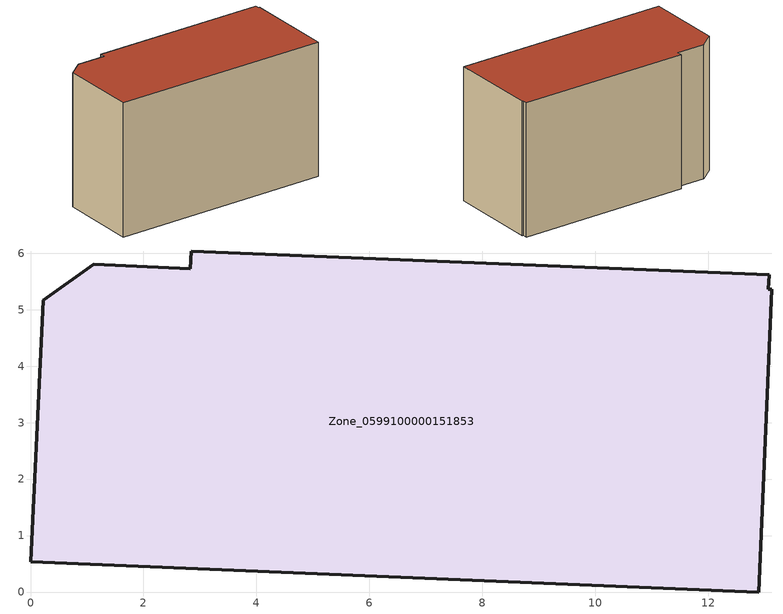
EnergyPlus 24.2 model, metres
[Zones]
Zone_0599100000151853
 floor ground (C_G): 13.07,5.36 13.13,5.36 12.89,0 0,0.54 0.22,5.17 1.12,5.81 2.83,5.73 2.84,6.04 13.09,5.62 z0.57
 wall outside (C_F): 0,0.54 12.89,0 13.13,5.36 13.07,5.36 13.09,5.62 2.84,6.04 2.83,5.73 1.12,5.81 0.22,5.17 0,0.54 z0.57:8.51
 roof outside (C_R): 13.13,5.36 13.07,5.36 13.09,5.62 2.84,6.04 2.83,5.73 1.12,5.81 0.22,5.17 0,0.54 12.89,0 z8.51
[BUILDING]
Pand.0599100000151853: North Axis=0; Terrain=City; Loads Convergence Tolerance Value=0.04; Temperature Convergence Tolerance Value=0.4; Solar Distribution=FullExterior; Maximum Number of Warmup Days=25; Minimum Number of Warmup Days=1
[Site:Location]
Rotterdam.The.Hague.AP_ZH_NLD Design_Conditions: Latitude=51.96; Longitude=4.45; Time Zone=1; Elevation=-4.5
[SITE:GROUNDTEMPERATURE:BUILDINGSURFACE]
18, 18, 18, 18, 18, 18, 18, 18, 18, 18, 18, 18
[MATERIAL] Thermal Absorptance=0.9; Solar Absorptance=0.7; Visible Absorptance=0.7
Name | Roughness | Thickness | Conductivity | Density | Specific Heat
G.TC.1992-2005 | MediumSmooth | 0.15 | 0.06 | 540 | 1210
F.TC.1992-2005 | Rough | 0.3 | 0.12 | 1920 | 840
R.TC.1992-2005 | MediumRough | 0.2 | 0.08 | 1500 | 1000
[CONSTRUCTION]
C_G: G.TC.1992-2005
C_F: F.TC.1992-2005
C_R: R.TC.1992-2005
[ZONE]
Zone_0599100000151853: Type=1; Multiplier=1; Ceiling Height=Autocalculate; Volume=Autocalculate; Floor Area=autocalculate; Part of Total Floor Area=Yes
[ZONEINFILTRATION:DESIGNFLOWRATE]
Infil_Zone_0599100000151853: Zone or ZoneList or Space or SpaceList=Zone_0599100000151853; Schedule=AlwaysOn; Design Flow Rate Calculation Method=Flow/Area; Flow Rate per Floor Area=0.0015; Constant Term Coefficient=1; Temperature Term Coefficient=0; Velocity Term Coefficient=0; Velocity Squared Term Coefficient=0
[HVACTEMPLATE:ZONE:IDEALLOADSAIRSYSTEM]
Zone_0599100000151853: Maximum Heating Supply Air Temperature=50; Minimum Cooling Supply Air Temperature=13; Maximum Heating Supply Air Humidity Ratio=0.0156; Minimum Cooling Supply Air Humidity Ratio=0.0077; Heating Limit=NoLimit; Cooling Limit=NoLimit; Dehumidification Control Type=ConstantSensibleHeatRatio; Cooling Sensible Heat Ratio=0.7; Dehumidification Setpoint=60; Humidification Control Type=None; Humidification Setpoint=30; Outdoor Air Method=None; Outdoor Air Flow Rate per Person=0.00944; Outdoor Air Flow Rate per Zone Floor Area=0; Outdoor Air Flow Rate per Zone=0; Demand Controlled Ventilation Type=None; Outdoor Air Economizer Type=NoEconomizer; Heat Recovery Type=None; Sensible Heat Recovery Effectiveness=0.7; Latent Heat Recovery Effectiveness=0.65
[ZONECONTROL:THERMOSTAT]
ThermostatControl_Zone_0599100000151853: Zone or ZoneList=Zone_0599100000151853; Control Type Schedule=DualSetpointControlType; Control 1=Thermostat_Zone_0599100000151853; Temperature Difference Between Cutout And Setpoint=0
[THERMOSTATSETPOINT:DUALSETPOINT]
Thermostat_Zone_0599100000151853: Heating Setpoint Temperature Schedule=HeatingSetpoint_Zone_0599100000151853; Cooling Setpoint Temperature Schedule=CoolingSetpoint_Zone_0599100000151853
[SCHEDULE:COMPACT]
HeatingSetpoint_Zone_0599100000151853: Through: 12/31, For: AllDays, Until: 24:00, 21
CoolingSetpoint_Zone_0599100000151853: Through: 12/31, For: AllDays, Until: 24:00, 24
DualSetpointControlType: Through: 12/31, For: AllDays, Until: 24:00, 4
AlwaysOn: Through: 12/31, For: AllDays, Until: 24:00, 1
